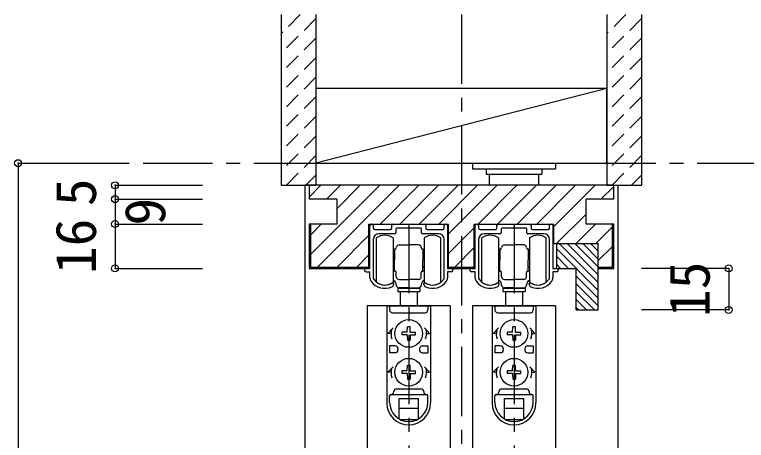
# Model space of a CAD drawing. Units: millimetres at full size, sheet at 1:5. Extents: x -973 to 977, y -718 to 696.
# Drawn here: x -691.5 to -427.4, y -121.3 to 32.5 of the extents above; entities that cross this region are included whole.
import ezdxf
from ezdxf.enums import TextEntityAlignment as Align

# ---------------------------------------------------------------- set-up
doc = ezdxf.new("R2010")
doc.units = ezdxf.units.MM
doc.header["$LTSCALE"] = 5
doc.header["$PDMODE"] = 32
doc.header["$PDSIZE"] = 2.5
doc.linetypes.add('CHAIN1', pattern=[8, 5, -1, 1, -1])
doc.linetypes.add('DASHED1', pattern=[1.8, 1.2, -0.6])
for name, color, linetype in [('0-1_通り芯', 4, 'CHAIN1'), ('0-2_柱', 7, 'Continuous'), ('0-3_仕上げ', 2, 'Continuous'), ('0-4_枠', 3, 'Continuous'), ('0-6_扉', 6, 'Continuous'), ('0-7_金物', 7, 'Continuous'), ('0-B_寸法', 7, 'Continuous'), ('0-C_ハッチ', 4, 'Continuous')]:
    doc.layers.add(name, color=color, linetype=linetype)
doc.styles.add('ＭＳ ゴシック', font='')
doc.styles.get('ＭＳ ゴシック').set_extended_font_data('MS Gothic')

msp = doc.modelspace()

# ---------------------------------------------------------------- linework, layer by layer
at = {"layer": '0-1_通り芯'}
for p, q in [((-530.29, 32.5), (-530.29, -516.276)), ((-685.156, -21.151), (-254.79, -21.151)), ((-549.29, -43.151), (-549.29, -487.151)), ((-511.29, -43.151), (-511.29, -487.151))]:
    msp.add_line(p, q, dxfattribs=at)
at = {"layer": '0-2_柱'}
msp.add_line((-477.79, 5.849), (-582.79, -21.151), dxfattribs=at)
msp.add_lwpolyline([(-582.79, -21.151), (-477.79, -21.151), (-477.79, 5.849), (-582.79, 5.849)], close=True, dxfattribs=at)
at = {"layer": '0-3_仕上げ'}
for p, q in [((-582.79, 32.5), (-582.79, -29.151)), ((-465.29, 32.5), (-465.29, -29.151))]:
    msp.add_line(p, q, dxfattribs=at)
for points in [[(-595.29, 32.5), (-595.29, -29.151), (-582.79, -29.151)], [(-477.79, 32.5), (-477.79, -29.151), (-465.29, -29.151)]]:
    msp.add_lwpolyline(points, dxfattribs=at)
at = {"layer": '0-4_枠', "color": 4}
for p, q in [((-586.79, -29.151), (-586.79, -268.151)), ((-585.29, -29.151), (-586.79, -29.151)), ((-475.29, -29.151), (-473.79, -29.151)), ((-473.79, -29.151), (-473.79, -268.151))]:
    msp.add_line(p, q, dxfattribs=at)
at = {"layer": '0-4_枠'}
for p, q in [((-475.29, -34.151), (-475.29, -29.151)), ((-575.29, -34.151), (-585.29, -34.151)), ((-475.29, -34.151), (-485.29, -34.151)), ((-485.29, -43.151), (-485.29, -34.151)), ((-584.79, -43.151), (-584.79, -58.651)), ((-534.89, -59.151), (-534.89, -43.151)), ((-496.89, -50.151), (-496.89, -43.151)), ((-475.29, -43.151), (-485.29, -43.151)), ((-475.79, -58.651), (-475.79, -43.151)), ((-475.29, -59.151), (-475.29, -43.151)), ((-496.89, -50.151), (-480.89, -50.151)), ((-495.89, -59.151), (-495.89, -50.151)), ((-585.29, -59.151), (-563.69, -59.151)), ((-584.79, -58.651), (-563.69, -58.651)), ((-534.89, -58.651), (-525.69, -58.651)), ((-534.89, -59.151), (-525.69, -59.151)), ((-495.89, -59.151), (-488.89, -59.151)), ((-488.89, -74.151), (-488.89, -59.151)), ((-480.89, -58.651), (-475.79, -58.651)), ((-480.89, -59.151), (-475.29, -59.151))]:
    msp.add_line(p, q, dxfattribs=at)
for points in [[(-475.29, -29.151), (-585.29, -29.151), (-585.29, -34.151)], [(-575.29, -34.151), (-575.29, -43.151), (-585.29, -43.151), (-585.29, -59.151)], [(-563.69, -59.151), (-563.69, -43.151), (-534.89, -43.151)], [(-525.69, -59.151), (-525.69, -43.151), (-496.89, -43.151)], [(-488.89, -74.151), (-480.89, -74.151), (-480.89, -50.151)]]:
    msp.add_lwpolyline(points, dxfattribs=at)
at = {"layer": '0-6_扉'}
for p, q in [((-564.29, -72.651), (-564.29, -268.151)), ((-534.29, -72.651), (-564.29, -72.651)), ((-534.29, -72.651), (-534.29, -268.151)), ((-496.29, -72.651), (-526.29, -72.651)), ((-526.29, -72.651), (-526.29, -268.151)), ((-496.29, -72.651), (-496.29, -268.151))]:
    msp.add_line(p, q, dxfattribs=at)
at = {"layer": '0-7_金物'}
for p, q in [((-526.29, -21.151), (-526.29, -23.151)), ((-526.29, -23.151), (-496.29, -23.151)), ((-501.29, -23.151), (-501.29, -25.151)), ((-496.29, -21.151), (-496.29, -23.151)), ((-520.29, -25.151), (-520.29, -29.151)), ((-502.29, -29.151), (-502.29, -25.151)), ((-563.29, -59.151), (-563.29, -43.651)), ((-562.79, -43.151), (-562.59, -43.151)), ((-562.09, -43.651), (-562.09, -44.651)), ((-555.44, -44.651), (-555.44, -43.651)), ((-554.94, -43.151), (-543.64, -43.151)), ((-543.14, -43.651), (-543.14, -44.651)), ((-536.49, -44.651), (-536.49, -43.651)), ((-535.99, -43.151), (-535.79, -43.151)), ((-525.29, -59.151), (-525.29, -43.651)), ((-524.79, -43.151), (-524.59, -43.151)), ((-524.09, -43.651), (-524.09, -44.651)), ((-517.44, -44.651), (-517.44, -43.651)), ((-516.94, -43.151), (-505.64, -43.151)), ((-505.14, -43.651), (-505.14, -44.651)), ((-498.49, -44.651), (-498.49, -43.651)), ((-497.99, -43.151), (-497.79, -43.151)), ((-561.59, -45.151), (-555.94, -45.151)), ((-554.24, -46.651), (-560.09, -46.651)), ((-553.94, -44.951), (-553.94, -46.351)), ((-544.64, -46.351), (-544.64, -44.951)), ((-538.49, -46.651), (-544.34, -46.651)), ((-542.64, -45.151), (-536.99, -45.151)), ((-523.59, -45.151), (-517.94, -45.151)), ((-516.24, -46.651), (-522.09, -46.651)), ((-515.94, -44.951), (-515.94, -46.351)), ((-506.64, -46.351), (-506.64, -44.951)), ((-500.49, -46.651), (-506.34, -46.651)), ((-504.64, -45.151), (-498.99, -45.151)), ((-562.09, -48.651), (-562.09, -62.774)), ((-560.89, -64.151), (-560.89, -48.151)), ((-554.89, -48.151), (-554.89, -56.151)), ((-543.69, -48.151), (-543.69, -56.151)), ((-537.69, -64.151), (-537.69, -48.151)), ((-536.49, -62.774), (-536.49, -48.651)), ((-524.09, -48.651), (-524.09, -62.774)), ((-522.89, -64.151), (-522.89, -48.151)), ((-516.89, -48.151), (-516.89, -56.151)), ((-505.69, -48.151), (-505.69, -56.151)), ((-499.69, -64.151), (-499.69, -48.151)), ((-498.49, -62.774), (-498.49, -48.651)), ((-554.89, -52.151), (-554.59, -52.151)), ((-554.39, -52.351), (-554.59, -52.151)), ((-554.39, -52.151), (-554.39, -56.151)), ((-554.29, -52.151), (-554.39, -52.151)), ((-552.79, -50.651), (-549.29, -50.651)), ((-545.79, -50.651), (-549.29, -50.651)), ((-544.29, -52.151), (-544.19, -52.151)), ((-544.19, -52.151), (-544.19, -56.151)), ((-544.19, -52.351), (-543.99, -52.151)), ((-543.69, -52.151), (-543.99, -52.151)), ((-516.89, -52.151), (-516.59, -52.151)), ((-516.39, -52.351), (-516.59, -52.151)), ((-516.39, -52.151), (-516.39, -56.151)), ((-516.29, -52.151), (-516.39, -52.151)), ((-514.79, -50.651), (-511.29, -50.651)), ((-507.79, -50.651), (-511.29, -50.651)), ((-506.29, -52.151), (-506.19, -52.151)), ((-506.19, -52.151), (-506.19, -56.151)), ((-506.19, -52.351), (-505.99, -52.151)), ((-505.69, -52.151), (-505.99, -52.151)), ((-554.89, -53.651), (-554.39, -53.651)), ((-554.59, -53.651), (-554.39, -53.451)), ((-543.99, -53.651), (-544.19, -53.451)), ((-543.69, -53.651), (-544.19, -53.651)), ((-516.89, -53.651), (-516.39, -53.651)), ((-516.59, -53.651), (-516.39, -53.451)), ((-505.99, -53.651), (-506.19, -53.451)), ((-505.69, -53.651), (-506.19, -53.651)), ((-554.89, -56.151), (-554.89, -64.151)), ((-554.39, -60.151), (-554.39, -56.151)), ((-544.19, -60.151), (-544.19, -56.151)), ((-543.69, -56.151), (-543.69, -64.151)), ((-516.89, -56.151), (-516.89, -64.151)), ((-516.39, -60.151), (-516.39, -56.151)), ((-506.19, -60.151), (-506.19, -56.151)), ((-505.69, -56.151), (-505.69, -64.151)), ((-563.289, -59.151), (-564.689, -59.151)), ((-564.689, -60.351), (-563.289, -60.351)), ((-563.29, -62.617), (-563.29, -60.351)), ((-554.89, -58.651), (-554.39, -58.651)), ((-554.89, -60.151), (-554.59, -60.151)), ((-554.39, -58.851), (-554.59, -58.651)), ((-554.39, -59.951), (-554.59, -60.151)), ((-554.29, -60.151), (-554.39, -60.151)), ((-553.79, -62.151), (-553.79, -60.651)), ((-544.79, -62.151), (-544.79, -60.651)), ((-544.29, -60.151), (-544.19, -60.151)), ((-544.19, -58.851), (-543.99, -58.651)), ((-543.69, -58.651), (-544.19, -58.651)), ((-544.19, -59.951), (-543.99, -60.151)), ((-543.69, -60.151), (-543.99, -60.151)), ((-526.69, -59.151), (-525.29, -59.151)), ((-525.29, -60.351), (-526.69, -60.351)), ((-525.29, -62.617), (-525.29, -60.351)), ((-516.89, -58.651), (-516.39, -58.651)), ((-516.89, -60.151), (-516.59, -60.151)), ((-516.39, -58.851), (-516.59, -58.651)), ((-516.39, -59.951), (-516.59, -60.151)), ((-516.29, -60.151), (-516.39, -60.151)), ((-515.79, -62.151), (-515.79, -60.651)), ((-506.79, -62.151), (-506.79, -60.651)), ((-506.29, -60.151), (-506.19, -60.151)), ((-506.19, -58.851), (-505.99, -58.651)), ((-505.69, -58.651), (-506.19, -58.651)), ((-506.19, -59.951), (-505.99, -60.151)), ((-505.69, -60.151), (-505.99, -60.151)), ((-552.79, -63.151), (-549.29, -63.151)), ((-545.79, -63.151), (-549.29, -63.151)), ((-514.79, -63.151), (-511.29, -63.151)), ((-507.79, -63.151), (-511.29, -63.151)), ((-554.79, -64.651), (-554.79, -64.908)), ((-543.79, -64.908), (-543.79, -64.651)), ((-516.79, -64.651), (-516.79, -64.908)), ((-505.79, -64.908), (-505.79, -64.651)), ((-553.29, -66.451), (-553.29, -67.451)), ((-545.29, -66.451), (-553.29, -66.451)), ((-553.29, -67.451), (-545.29, -67.451)), ((-549.29, -66.151), (-552.79, -66.151)), ((-552.29, -66.151), (-552.29, -66.451)), ((-552.29, -72.651), (-552.29, -67.451)), ((-549.29, -66.151), (-545.79, -66.151)), ((-546.29, -66.151), (-546.29, -66.451)), ((-546.29, -67.451), (-546.29, -72.651)), ((-545.29, -66.451), (-545.29, -67.451)), ((-515.29, -66.451), (-515.29, -67.451)), ((-507.29, -66.451), (-515.29, -66.451)), ((-515.29, -67.451), (-507.29, -67.451)), ((-511.29, -66.151), (-514.79, -66.151)), ((-514.29, -66.151), (-514.29, -66.451)), ((-514.29, -72.651), (-514.29, -67.451)), ((-511.29, -66.151), (-507.79, -66.151)), ((-508.29, -66.151), (-508.29, -66.451)), ((-508.29, -67.451), (-508.29, -72.651)), ((-507.29, -66.451), (-507.29, -67.451)), ((-557.189, -72.651), (-557.189, -107.551)), ((-557.147, -72.651), (-541.347, -72.651)), ((-556.189, -72.651), (-556.189, -74.151)), ((-542.389, -72.651), (-542.389, -74.151)), ((-541.389, -72.651), (-541.389, -107.551)), ((-519.189, -72.651), (-519.189, -107.551)), ((-519.147, -72.651), (-503.347, -72.651)), ((-518.189, -72.651), (-518.189, -74.151)), ((-504.389, -72.651), (-504.389, -74.151)), ((-503.389, -72.651), (-503.389, -107.551)), ((-555.189, -75.151), (-543.389, -75.151)), ((-517.189, -75.151), (-505.389, -75.151)), ((-554.946, -80.651), (-556.789, -82.651)), ((-549.809, -82.132), (-549.775, -80.201)), ((-548.803, -80.201), (-549.775, -80.201)), ((-548.77, -82.132), (-548.803, -80.201)), ((-543.633, -80.651), (-541.789, -82.651)), ((-516.946, -80.651), (-518.789, -82.651)), ((-511.809, -82.132), (-511.775, -80.201)), ((-510.803, -80.201), (-511.775, -80.201)), ((-510.77, -82.132), (-510.803, -80.201)), ((-505.633, -80.651), (-503.789, -82.651)), ((-555.689, -82.651), (-556.789, -82.651)), ((-549.809, -82.132), (-551.739, -82.165)), ((-551.739, -82.165), (-551.739, -83.137)), ((-549.809, -83.171), (-551.739, -83.137)), ((-549.809, -83.171), (-549.775, -85.101)), ((-548.77, -83.171), (-548.803, -85.101)), ((-548.77, -82.132), (-546.839, -82.165)), ((-548.77, -83.171), (-546.839, -83.137)), ((-546.839, -83.137), (-546.839, -82.165)), ((-542.889, -82.651), (-541.789, -82.651)), ((-517.689, -82.651), (-518.789, -82.651)), ((-511.809, -82.132), (-513.739, -82.165)), ((-513.739, -82.165), (-513.739, -83.137)), ((-511.809, -83.171), (-513.739, -83.137)), ((-511.809, -83.171), (-511.775, -85.101)), ((-510.77, -83.171), (-510.803, -85.101)), ((-510.77, -82.132), (-508.839, -82.165)), ((-510.77, -83.171), (-508.839, -83.137)), ((-508.839, -83.137), (-508.839, -82.165)), ((-504.889, -82.651), (-503.789, -82.651)), ((-556.189, -87.151), (-556.189, -89.651)), ((-554.189, -87.151), (-556.189, -87.151)), ((-549.775, -85.101), (-548.803, -85.101)), ((-544.389, -87.151), (-542.389, -87.151)), ((-542.389, -87.151), (-542.389, -89.651)), ((-518.189, -87.151), (-518.189, -89.651)), ((-516.189, -87.151), (-518.189, -87.151)), ((-511.775, -85.101), (-510.803, -85.101)), ((-506.389, -87.151), (-504.389, -87.151)), ((-504.389, -87.151), (-504.389, -89.651)), ((-554.189, -89.651), (-556.189, -89.651)), ((-553.189, -88.151), (-553.189, -88.651)), ((-545.389, -88.151), (-545.389, -88.651)), ((-544.389, -89.651), (-542.389, -89.651)), ((-516.189, -89.651), (-518.189, -89.651)), ((-515.189, -88.151), (-515.189, -88.651)), ((-507.389, -88.151), (-507.389, -88.651)), ((-506.389, -89.651), (-504.389, -89.651)), ((-554.946, -94.651), (-556.789, -96.651)), ((-549.809, -96.132), (-549.775, -94.201)), ((-548.803, -94.201), (-549.775, -94.201)), ((-548.77, -96.132), (-548.803, -94.201)), ((-543.633, -94.651), (-541.789, -96.651)), ((-516.946, -94.651), (-518.789, -96.651)), ((-511.809, -96.132), (-511.775, -94.201)), ((-510.803, -94.201), (-511.775, -94.201)), ((-510.77, -96.132), (-510.803, -94.201)), ((-505.633, -94.651), (-503.789, -96.651)), ((-555.689, -96.651), (-556.789, -96.651)), ((-549.809, -96.132), (-551.739, -96.165)), ((-551.739, -96.165), (-551.739, -97.137)), ((-549.809, -97.171), (-551.739, -97.137)), ((-549.809, -97.171), (-549.775, -99.101)), ((-548.77, -97.171), (-548.803, -99.101)), ((-548.77, -96.132), (-546.839, -96.165)), ((-548.77, -97.171), (-546.839, -97.137)), ((-546.839, -97.137), (-546.839, -96.165)), ((-542.889, -96.651), (-541.789, -96.651)), ((-517.689, -96.651), (-518.789, -96.651)), ((-511.809, -96.132), (-513.739, -96.165)), ((-513.739, -96.165), (-513.739, -97.137)), ((-511.809, -97.171), (-513.739, -97.137)), ((-511.809, -97.171), (-511.775, -99.101)), ((-510.77, -97.171), (-510.803, -99.101)), ((-510.77, -96.132), (-508.839, -96.165)), ((-510.77, -97.171), (-508.839, -97.137)), ((-508.839, -97.137), (-508.839, -96.165)), ((-504.889, -96.651), (-503.789, -96.651)), ((-549.775, -99.101), (-548.803, -99.101)), ((-511.775, -99.101), (-510.803, -99.101)), ((-553.689, -102.651), (-544.889, -102.651)), ((-515.689, -102.651), (-506.889, -102.651)), ((-556.189, -107.551), (-556.189, -105.151)), ((-555.689, -104.651), (-542.889, -104.651)), ((-542.389, -107.551), (-542.389, -105.151)), ((-518.189, -107.551), (-518.189, -105.151)), ((-517.689, -104.651), (-504.889, -104.651)), ((-504.389, -107.551), (-504.389, -105.151)), ((-552.789, -106.151), (-545.789, -106.151)), ((-552.789, -113.498), (-552.789, -106.151)), ((-545.789, -113.498), (-545.789, -106.151)), ((-514.789, -106.151), (-507.789, -106.151)), ((-514.789, -113.498), (-514.789, -106.151)), ((-507.789, -113.498), (-507.789, -106.151)), ((-552.789, -109.651), (-545.789, -109.651)), ((-514.789, -109.651), (-507.789, -109.651)), ((-552.318, -113.751), (-546.261, -113.751)), ((-514.318, -113.751), (-508.261, -113.751))]:
    msp.add_line(p, q, dxfattribs=at)
for points in [[(-521.29, -23.151), (-521.29, -25.151), (-501.29, -25.151)], [(-544.94, -44.651), (-548.99, -44.651), (-549.29, -44.351), (-549.59, -44.651), (-553.64, -44.651)], [(-535.29, -43.651), (-535.29, -59.151), (-533.89, -59.151)], [(-506.94, -44.651), (-510.99, -44.651), (-511.29, -44.351), (-511.59, -44.651), (-515.64, -44.651)], [(-497.29, -43.651), (-497.29, -59.151), (-495.89, -59.151)], [(-533.89, -60.351), (-535.29, -60.351), (-535.29, -62.617)], [(-495.89, -60.351), (-497.29, -60.351), (-497.29, -62.617)]]:
    msp.add_lwpolyline(points, dxfattribs=at)
for centre in [(-549.289, -82.651), (-511.289, -82.651), (-549.289, -96.651), (-511.289, -96.651)]:
    msp.add_circle(centre, 5, dxfattribs=at)
for centre, radius, start, end in [((-562.79, -43.651), 0.5, 90, 180), ((-562.59, -43.651), 0.5, 360, 90), ((-561.59, -44.651), 0.5, 180, 270), ((-555.94, -44.651), 0.5, 270, 0), ((-554.94, -43.651), 0.5, 90, 180), ((-553.64, -44.951), 0.3, 90, 180), ((-544.94, -44.951), 0.3, 0, 90), ((-543.64, -43.651), 0.5, 0, 90), ((-542.64, -44.651), 0.5, 180, 270), ((-536.99, -44.651), 0.5, 270, 360), ((-535.99, -43.651), 0.5, 90, 180), ((-535.79, -43.651), 0.5, 0, 90), ((-524.79, -43.651), 0.5, 90, 180), ((-524.59, -43.651), 0.5, 360, 90), ((-523.59, -44.651), 0.5, 180, 270), ((-517.94, -44.651), 0.5, 270, 0), ((-516.94, -43.651), 0.5, 90, 180), ((-515.64, -44.951), 0.3, 90, 180), ((-506.94, -44.951), 0.3, 0, 90), ((-505.64, -43.651), 0.5, 0, 90), ((-504.64, -44.651), 0.5, 180, 270), ((-498.99, -44.651), 0.5, 270, 360), ((-497.99, -43.651), 0.5, 90, 180), ((-497.79, -43.651), 0.5, 0, 90), ((-560.09, -48.651), 2, 90, 180), ((-557.89, -52.151), 5, 53.1301, 126.8699), ((-554.24, -46.351), 0.3, 270, 360), ((-544.34, -46.351), 0.3, 180, 270), ((-540.69, -52.151), 5, 53.1301, 126.8699), ((-538.49, -48.651), 2, 0, 90), ((-522.09, -48.651), 2, 90, 180), ((-519.89, -52.151), 5, 53.1301, 126.8699), ((-516.24, -46.351), 0.3, 270, 360), ((-506.34, -46.351), 0.3, 180, 270), ((-502.69, -52.151), 5, 53.1301, 126.8699), ((-500.49, -48.651), 2, 0, 90), ((-554.29, -51.651), 0.5, 270, 0), ((-552.79, -51.651), 1, 90, 180), ((-545.79, -51.651), 1, 0, 90), ((-544.29, -51.651), 0.5, 180, 270), ((-516.29, -51.651), 0.5, 270, 0), ((-514.79, -51.651), 1, 90, 180), ((-507.79, -51.651), 1, 0, 90), ((-506.29, -51.651), 0.5, 180, 270), ((-564.689, -59.751), 0.6, 90, 270), ((-554.29, -60.651), 0.5, 0, 90), ((-544.29, -60.651), 0.5, 90, 180), ((-533.89, -59.751), 0.6, 270, 90), ((-526.69, -59.751), 0.6, 90, 270), ((-516.29, -60.651), 0.5, 0, 90), ((-506.29, -60.651), 0.5, 90, 180), ((-495.89, -59.751), 0.6, 270, 90), ((-561.29, -62.617), 2, 180, 215.95057), ((-561.79, -62.774), 0.3, 180, 213.92311), ((-557.89, -60.151), 5, 213.92311, 301.89079), ((-555.79, -65.151), 2, 0, 63.25632), ((-552.79, -62.151), 1, 180, 270), ((-545.79, -62.151), 1, 270, 0), ((-542.79, -65.151), 2, 116.74368, 180), ((-540.69, -60.151), 5, 238.10921, 326.07689), ((-536.79, -62.774), 0.3, 326.07689, 360), ((-537.29, -62.617), 2, 324.04943, 360), ((-523.29, -62.617), 2, 180, 215.95057), ((-523.79, -62.774), 0.3, 180, 213.92311), ((-519.89, -60.151), 5, 213.92311, 301.89079), ((-517.79, -65.151), 2, 0, 63.25632), ((-514.79, -62.151), 1, 180, 270), ((-507.79, -62.151), 1, 270, 0), ((-504.79, -65.151), 2, 116.74368, 180), ((-502.69, -60.151), 5, 238.10921, 326.07689), ((-498.79, -62.774), 0.3, 326.07689, 360), ((-499.29, -62.617), 2, 324.04943, 360), ((-557.89, -60.151), 6.2, 215.95057, 293.81884), ((-557.89, -60.151), 5, 233.1301, 306.8699), ((-555.79, -64.908), 1, 293.81884, 0), ((-555.09, -64.651), 0.3, 360, 121.89079), ((-552.79, -65.151), 1, 180, 270), ((-545.79, -65.151), 1, 270, 0), ((-543.49, -64.651), 0.3, 58.10921, 180), ((-542.79, -64.908), 1, 180, 246.18116), ((-540.69, -60.151), 5, 233.1301, 306.8699), ((-540.69, -60.151), 6.2, 246.18116, 324.04943), ((-519.89, -60.151), 6.2, 215.95057, 293.81884), ((-519.89, -60.151), 5, 233.1301, 306.8699), ((-517.79, -64.908), 1, 293.81884, 0), ((-517.09, -64.651), 0.3, 360, 121.89079), ((-514.79, -65.151), 1, 180, 270), ((-507.79, -65.151), 1, 270, 0), ((-505.49, -64.651), 0.3, 58.10921, 180), ((-504.79, -64.908), 1, 180, 246.18116), ((-502.69, -60.151), 5, 233.1301, 306.8699), ((-502.69, -60.151), 6.2, 246.18116, 324.04943), ((-555.189, -74.151), 1, 180, 270), ((-543.389, -74.151), 1, 270, 0), ((-517.189, -74.151), 1, 180, 270), ((-505.389, -74.151), 1, 270, 0), ((-549.289, -82.651), 6.4, 167.82427, 198.20996), ((-549.289, -82.651), 6.4, 341.79004, 12.17573), ((-511.289, -82.651), 6.4, 167.82427, 198.20996), ((-511.289, -82.651), 6.4, 341.79004, 12.17573), ((-554.189, -88.151), 1, 0, 90), ((-544.389, -88.151), 1, 90, 180), ((-516.189, -88.151), 1, 0, 90), ((-506.389, -88.151), 1, 90, 180), ((-554.189, -88.651), 1, 270, 0), ((-544.389, -88.651), 1, 180, 270), ((-516.189, -88.651), 1, 270, 0), ((-506.389, -88.651), 1, 180, 270), ((-549.289, -96.651), 6.4, 167.82427, 198.20996), ((-549.289, -96.651), 6.4, 341.79004, 12.17573), ((-511.289, -96.651), 6.4, 167.82427, 198.20996), ((-511.289, -96.651), 6.4, 341.79004, 12.17573), ((-553.689, -103.651), 1, 90, 180), ((-544.889, -103.651), 1, 0, 90), ((-515.689, -103.651), 1, 90, 180), ((-506.889, -103.651), 1, 0, 90), ((-555.689, -105.151), 0.5, 90, 180), ((-555.689, -103.651), 1, 270, 0), ((-542.889, -103.651), 1, 180, 270), ((-542.889, -105.151), 0.5, 0, 90), ((-517.689, -105.151), 0.5, 90, 180), ((-517.689, -103.651), 1, 270, 0), ((-504.889, -103.651), 1, 180, 270), ((-504.889, -105.151), 0.5, 0, 90), ((-549.289, -107.751), 7.9, 180, 0), ((-549.289, -107.551), 6.9, 180, 0), ((-511.289, -107.751), 7.9, 180, 0), ((-511.289, -107.551), 6.9, 180, 0)]:
    msp.add_arc(centre, radius, start, end, dxfattribs=at)
at = {"layer": '0-B_寸法', "color": 4}
for p, q in [((-690.29, -21.151), (-690.29, -499.151)), ((-690.29, -21.151), (-655.29, -21.151)), ((-655.29, -29.151), (-623.79, -29.151)), ((-655.29, -29.151), (-655.29, -34.151)), ((-655.29, -34.151), (-623.79, -34.151)), ((-655.29, -34.151), (-655.29, -43.151)), ((-655.29, -43.151), (-623.79, -43.151)), ((-655.29, -43.151), (-655.29, -59.151)), ((-655.29, -59.151), (-623.79, -59.151)), ((-433.79, -59.151), (-465.29, -59.151)), ((-433.79, -59.151), (-433.79, -74.151)), ((-433.79, -74.151), (-465.29, -74.151))]:
    msp.add_line(p, q, dxfattribs=at)
at = {"layer": '0-B_寸法'}
for p in [(-690.29, -21.151), (-655.29, -29.151), (-655.29, -34.151), (-655.29, -43.151), (-655.29, -59.151), (-433.79, -59.151), (-433.79, -74.151)]:
    msp.add_point(p, dxfattribs=at)
at = {"layer": '0-C_ハッチ', "linetype": 'DASHED1'}
for p, q in [((-588.428, 32.5), (-595.29, 25.638)), ((-470.928, 32.5), (-477.79, 25.638)), ((-582.79, 31.067), (-595.29, 18.567)), ((-465.29, 31.067), (-477.79, 18.567)), ((-582.79, 23.996), (-595.29, 11.496)), ((-465.29, 23.996), (-477.79, 11.496)), ((-582.79, 16.925), (-595.29, 4.425)), ((-465.29, 16.925), (-477.79, 4.425)), ((-582.79, 9.853), (-595.29, -2.647)), ((-465.29, 9.853), (-477.79, -2.647)), ((-582.79, 2.782), (-595.29, -9.718)), ((-465.29, 2.782), (-477.79, -9.718)), ((-582.79, -4.289), (-595.29, -16.789)), ((-465.29, -4.289), (-477.79, -16.789)), ((-582.79, -11.36), (-595.29, -23.86)), ((-465.29, -11.36), (-477.79, -23.86)), ((-582.79, -18.431), (-593.511, -29.151)), ((-465.29, -18.431), (-476.011, -29.151)), ((-582.79, -25.502), (-586.44, -29.151)), ((-465.29, -25.502), (-468.94, -29.151))]:
    msp.add_line(p, q, dxfattribs=at)
at = {"layer": '0-C_ハッチ'}
for p, q in [((-585.29, -33.451), (-580.99, -29.151)), ((-584.79, -54.164), (-559.777, -29.151)), ((-582.206, -58.651), (-552.706, -29.151)), ((-578.919, -34.151), (-573.919, -29.151)), ((-575.29, -37.593), (-566.848, -29.151)), ((-559.635, -43.151), (-545.635, -29.151)), ((-552.564, -43.151), (-538.564, -29.151)), ((-545.493, -43.151), (-531.493, -29.151)), ((-538.422, -43.151), (-524.422, -29.151)), ((-534.89, -46.691), (-517.351, -29.151)), ((-524.28, -43.151), (-510.28, -29.151)), ((-517.209, -43.151), (-503.209, -29.151)), ((-510.138, -43.151), (-496.138, -29.151)), ((-503.067, -43.151), (-489.067, -29.151)), ((-496.89, -44.046), (-481.995, -29.151)), ((-479.924, -34.151), (-475.29, -29.517)), ((-495.924, -50.151), (-485.29, -39.517)), ((-584.79, -47.093), (-580.848, -43.151)), ((-534.89, -53.762), (-525.69, -44.562)), ((-488.853, -50.151), (-481.853, -43.151)), ((-481.782, -50.151), (-475.79, -44.159)), ((-575.135, -58.651), (-563.69, -47.206)), ((-494.987, -50.151), (-480.89, -64.248)), ((-492.158, -50.151), (-480.89, -61.419)), ((-489.33, -50.151), (-480.89, -58.591)), ((-486.501, -50.151), (-480.89, -55.762)), ((-483.673, -50.151), (-480.89, -52.934)), ((-532.709, -58.651), (-525.69, -51.633)), ((-495.89, -52.076), (-480.89, -67.076)), ((-480.89, -56.33), (-475.79, -51.23)), ((-568.064, -58.651), (-563.69, -54.278)), ((-495.89, -54.905), (-491.644, -59.151)), ((-495.89, -57.733), (-494.472, -59.151)), ((-476.14, -58.651), (-475.79, -58.301)), ((-488.89, -61.905), (-480.89, -69.905)), ((-488.89, -64.733), (-480.89, -72.733)), ((-488.89, -67.561), (-482.3, -74.151)), ((-488.89, -70.39), (-485.129, -74.151)), ((-488.89, -73.218), (-487.957, -74.151))]:
    msp.add_line(p, q, dxfattribs=at)

# ---------------------------------------------------------------- texts
at = {"layer": '0-B_寸法', "style": 'ＭＳ ゴシック'}
for s, p in [('5', (-657.79, -36.651)), ('9', (-632.79, -43.651)), ('16', (-657.79, -61.151)), ('15', (-436.29, -76.651))]:
    msp.add_text(s, height=14.66, rotation=90, dxfattribs=at).set_placement(p, align=Align.BOTTOM_LEFT)

doc.saveas('drawing.dxf')
